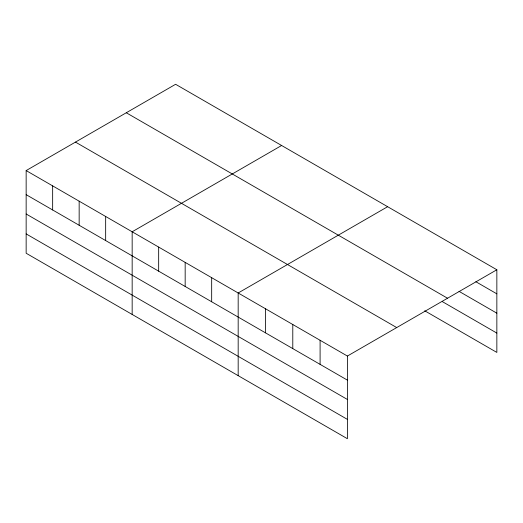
<?xml version="1.0" encoding="UTF-8"?>
<svg xmlns="http://www.w3.org/2000/svg" width="523" height="523" viewBox="0 0 523 523"><rect width="100%" height="100%" fill="white"/><g stroke="black" fill="none" stroke-linecap="round" stroke-linejoin="round"><path stroke-width="0.78" d="M26.15 170.576L347.396 356.045L347.396 438.712L26.15 253.237L26.15 170.576L175.604 84.288L496.85 269.763L496.85 352.424L424.735 310.793M281.616 145.492L132.162 231.781L132.162 314.447M387.628 206.703L238.174 292.985L238.174 375.651M347.396 356.045L496.85 269.763M475.845 281.72L496.85 293.848M459.044 291.35L496.85 313.179M126.285 112.765L447.531 298.234M442.236 301.562L496.85 333.092M75.469 142.099L396.715 327.575M26.15 194.661L347.396 380.129M26.15 213.992L347.396 399.461M26.15 233.905L347.396 419.381M320.096 340.283L320.096 364.368M292.788 324.515L292.788 348.599M265.481 308.753L265.481 332.837M211.671 277.687L211.671 301.771M185.168 262.383L185.168 286.467M158.665 247.078L158.665 271.169M105.659 216.476L105.659 240.567M79.156 201.178L79.156 225.263M52.653 185.874L52.653 209.965"/></g></svg>
